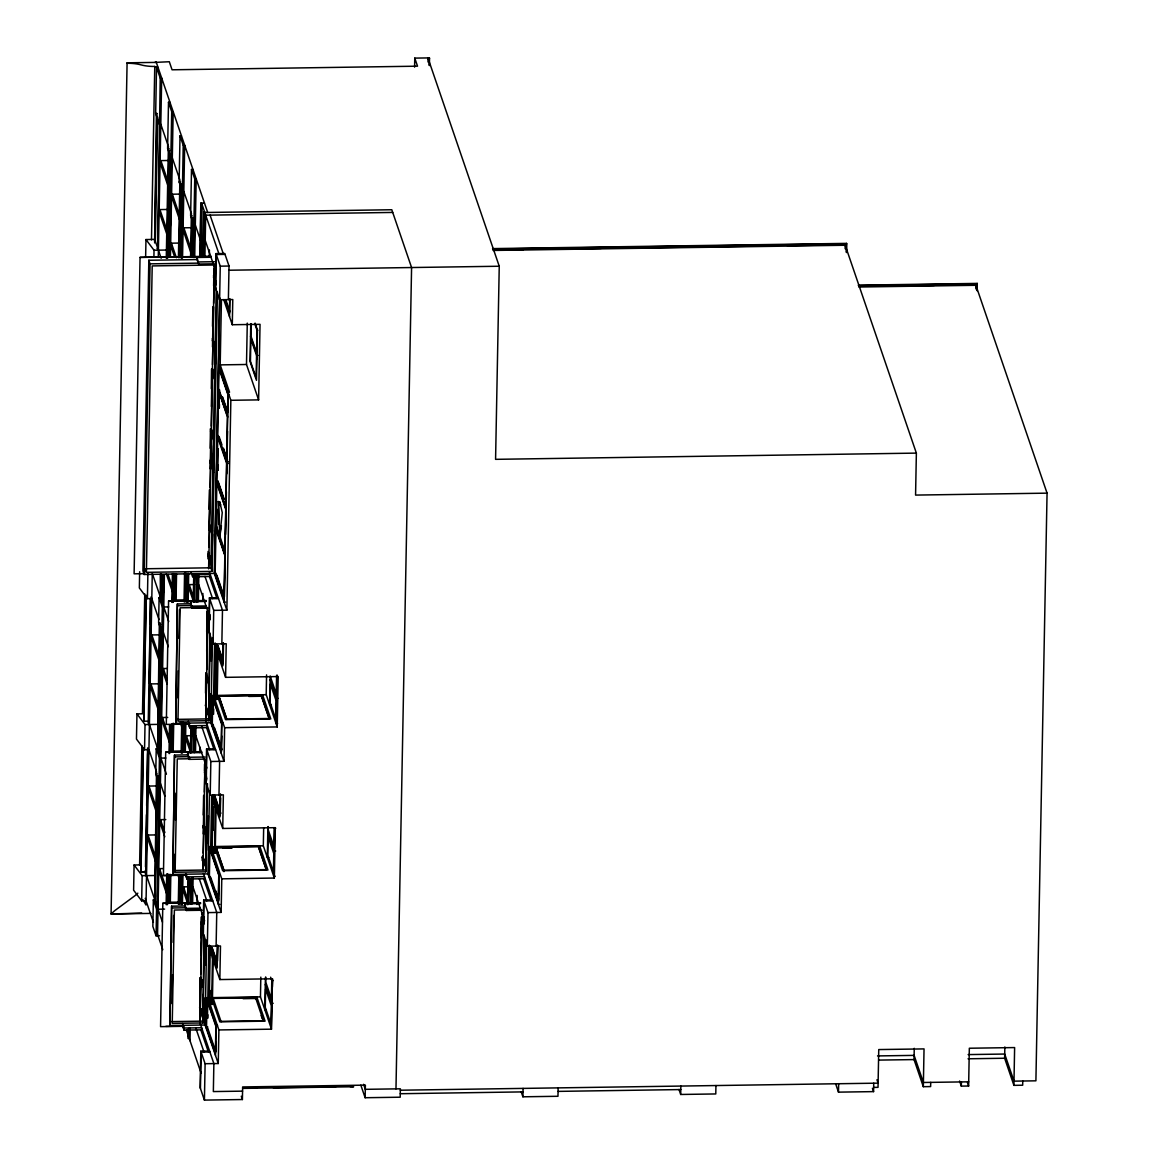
<?xml version="1.0" encoding="UTF-8"?>
<svg xmlns="http://www.w3.org/2000/svg" width="1158" height="1158" viewBox="0 0 1158 1158"><rect width="100%" height="100%" fill="white"/><g stroke="black" fill="none" stroke-linecap="round" stroke-linejoin="round"><path stroke-width="1.5" d="M156.316 62.387L127.09 62.822L111.081 913.995L150.887 913.401M144.75 573.659L134.111 573.818L140.046 257.38L211.002 256.323M141.102 864.896L134.082 864.997L133.604 890.184L141.667 900.866L146.053 900.808M143.968 713.777L136.962 713.878L136.47 739.065L144.547 749.762L148.919 749.689L156.648 772.27M139.655 571.763L139.351 587.946L147.413 598.643L151.799 598.57M145.633 257.308L145.966 239.547L154.723 239.417L161.179 258.234M197.381 259.551L148.832 260.261L142.926 570.894L144.157 574.484L214.288 573.442L219.499 298.938M144.157 574.484L150.062 263.85L148.832 260.261M139.611 864.91L141.869 745.68M142.492 713.169L144.75 593.938M151.481 239.88L154.767 66.455A18.557 5.66 1.1 0 1 141.001 64.862A18.557 5.66 1.1 0 0 127.25 63.27L127.09 62.822M145.387 872.264L140.842 871.873L143.201 747.75M146.067 596.631L143.867 721.217L148.253 721.144L148.803 692.368M217.443 291.99L212.146 571.372L146.386 572.341L152.205 265.92L214.404 264.994M141.001 872.321L143.36 748.198M143.867 721.217L146.255 595.284M168.532 146.82L160.803 124.239L159.341 124.253L155.664 113.513L156.533 67.338L157.995 67.309A2.938 0.897 1.1 0 1 154.767 66.455M141.667 900.866L142.144 875.68L134.082 864.997M144.547 749.762L145.025 724.575L136.962 713.878M147.413 598.643L147.891 573.456M153.898 257.337L154.028 250.229L145.966 239.547M154.665 242.963L156.967 117.088M157.705 117.074L155.346 241.211L154.607 241.226L156.388 113.498L157.01 115.293M148.195 749.704L145.807 875.636L147.587 747.909M151.061 598.585L148.673 724.517L150.41 598.599M160.079 124.253L157.676 250.186L160.224 78.078L156.533 67.338M145.488 866.864L146.473 814.696M146.646 805.693L147.631 753.525M148.977 683.365L149.961 631.197M150.091 624.003L150.569 598.816M146.053 866.633L146.501 843.241M147.182 807.271L147.631 783.879M149.541 683.133L149.947 661.551M150.67 623.771L151.177 596.79L158.979 619.544M158.067 233.988L157.792 248.377L157.068 248.391M158.791 196.209L159.239 172.817M159.949 135.037L160.195 122.444M158.27 257.279L161.686 78.064L160.224 78.078M155.129 834.932L148.036 835.034L147.949 839.232L155.679 861.813M156.055 785.949L148.962 786.065L148.89 790.263L156.62 812.844M159.775 683.785L150.902 683.915L150.829 688.113L158.009 709.087M158.935 634.845L151.828 634.946L151.756 639.144L159.486 661.725M167.013 209.468L159.92 209.584L159.833 213.781L167.563 236.362M167.939 160.499L160.846 160.6L160.759 164.798L168.489 187.379M154.81 899.809L153.348 899.838L152.856 926.414L156.069 935.823L159.543 935.78M164.841 796.197L160.426 783.286L158.964 783.315L155.751 773.906L156.229 748.719L157.691 748.69M160.557 597.586L159.095 597.6L158.617 622.787L161.831 632.196L163.292 632.181M180.04 180.416L172.31 157.835L170.848 157.864L167.62 148.456L168.503 102.28L169.965 102.251M156.475 773.891L154.694 901.619L155.433 901.604L157.821 775.672M159.341 622.772L157.575 750.5L158.299 750.485L160.658 626.362M160.267 574.209L160.441 599.381L161.165 599.366L161.642 574.18M166.274 258.176L168.359 148.441M154.752 903.414L157.097 775.686M157.575 750.5L160.079 622.772M160.484 601.176L160.919 574.194M166.926 258.176L168.967 150.236L169.705 150.222M167.649 258.162L169.633 153.826M156.069 935.823L156.576 909.247L153.348 899.838M158.964 783.315L159.442 758.128L156.229 748.719M161.831 632.196L162.323 607.009L159.095 597.6M170.848 157.864L171.717 111.689L168.503 102.28M159.703 783.3L157.3 909.233L159.08 781.505M159.558 756.319L161.961 630.386L160.18 758.114L160.397 750.92M163.408 592.606L163.741 574.614L163.046 606.995L163.017 574.629M169.054 256.801L170.964 156.055M169.69 256.786L171.572 157.85M157.633 896.639L158.067 873.248M158.791 835.468L159.239 812.076M161.107 713.14L161.555 689.748M162.279 651.968L162.685 630.386L168.272 646.685M170.356 226.201L170.805 202.824M171.529 165.044L171.688 156.041M157.56 934.405L164.393 574.6M170.429 256.786L173.179 111.66L171.717 111.689M163.09 868.587L159.543 868.63L159.457 872.828L167.186 895.409M165.797 819.575L160.47 819.661L160.383 823.859L164.812 836.756M167.736 717.439L162.41 717.511L162.323 721.709L169.502 742.683M166.882 668.484L163.336 668.542L163.264 672.74L167.128 684.031M178.506 243.079L171.413 243.18L171.341 247.378L174.655 257.047M179.447 194.095L172.339 194.211L172.267 198.409L179.997 220.99M183.876 1026.306L160.571 1026.654L162.829 903.298L200.479 902.733M186.742 875.187L163.437 875.535L165.695 752.179L201.564 751.658M189.623 724.068L166.303 724.416L168.576 601.06L206.225 600.51M191.548 214.013L183.804 191.432L182.356 191.461L179.128 182.052L180.011 135.877L181.473 135.848M166.13 904.644L166.723 874.058M169.01 753.525L169.546 724.734M171.876 602.406L172.426 573.63M178.419 257.597L179.852 182.038M169.647 753.511L170.197 724.734M172.528 602.406L173.063 573.615L172.672 598.802M180.474 183.833L179.07 257.597L179.432 243.194M169.777 751.716L170.139 731.928M179.635 232.396L180.489 187.422M167.519 904.615L168.098 874.044M170.414 751.701L170.935 724.72M173.251 602.392L173.801 573.601M179.808 257.583L181.198 183.818M168.909 903.254L169.459 874.478M171.789 752.15L172.296 725.154M174.655 601.031L175.162 574.05M181.169 258.017L183.225 145.286L180.011 135.877M169.56 903.254L170.11 874.464M172.426 752.135L172.976 723.359M175.307 601.016L175.813 574.035M181.82 258.017L183.196 189.651M170.298 903.24L170.834 874.464M173.164 752.121L173.714 723.345M176.03 601.016L176.552 574.021M182.544 258.002L184.687 145.257L183.225 145.286M190.94 227.706L183.847 227.808L183.775 232.005L191.504 254.586M185.642 905.976L171.616 906.193L169.994 1025.51L205.067 1025.004L206.674 940.006M188.522 754.871L174.496 755.074L172.875 874.406L207.933 873.885L209.511 790.697M191.388 603.752L177.362 603.955L175.741 723.287L210.814 722.766L212.421 637.783M169.994 1025.51L171.616 906.193M172.875 874.406L174.496 755.074M175.741 723.287L177.362 603.955M171.963 1003.61L172.513 974.819M173.121 942.438L173.642 915.457M207.456 783.662L205.791 871.815L175.104 872.264L174.8 854.286M175.451 820.11L175.958 793.114M177.767 697.767L178.289 670.786M178.897 638.405L179.447 609.615M175.104 872.264L177.261 758.939L189.883 758.751M200.841 241.168L195.311 225.043L193.849 225.057L190.636 215.649L191.504 169.473L192.966 169.459M178.289 904.051L178.839 875.274M181.155 752.946L181.734 722.36M184.035 601.827L184.571 573.036M190.578 257.018L191.359 215.634M178.94 904.051L179.476 875.26M181.806 752.932L182.472 722.346M184.672 601.813L185.222 573.036M191.229 257.004L191.982 217.429M179.664 904.036L180.214 875.26M182.53 752.917L183.123 722.346M185.41 601.813L185.946 573.022M191.953 257.004L192.706 217.414M181.039 904.47L181.574 875.694M183.934 751.556L184.484 722.78M186.771 602.247L187.321 573.456M193.314 257.438L194.732 178.882L191.504 169.473M181.676 904.47L182.313 875.68M184.585 751.556L185.135 722.766M187.422 602.232L188.045 573.456M193.965 257.423L194.587 225.043M182.414 904.456L182.964 875.68M185.309 751.542L185.859 722.766M188.146 602.232L188.696 573.442M194.703 257.423L196.194 178.868L194.732 178.882M188.797 886.782L183.471 886.854L183.398 891.052L187.813 903.964M191.663 735.663L186.351 735.735L186.264 739.933L190.679 752.845M194.544 584.544L189.217 584.631L189.13 588.829L193.56 601.726M200.595 903.66L184.802 903.891L184.773 905.99L186.308 910.477L202.085 910.246M201.709 752.57L187.683 752.787L187.639 754.886L189.174 759.359L204.952 759.127M206.327 601.436L190.549 601.668L190.505 603.767L192.04 608.24L207.818 608.008M211.118 257.25L197.092 257.452L197.048 259.551L198.583 264.038L214.36 263.807L208.729 567.304M184.064 1028.014L201.608 1027.754L201.564 1029.853L184.035 1030.113L182.544 1023.527M186.308 910.477L184.802 903.891M186.945 876.895L204.474 876.635L204.43 878.734L186.901 878.994L185.917 873.914M189.174 759.359L187.683 752.787M189.811 725.776L207.34 725.516L207.311 727.615L189.767 727.875L188.276 721.304M192.04 608.24L190.549 601.668M192.648 576.756L192.677 574.658L210.22 574.397L210.177 576.496L192.648 576.756L191.113 572.284M198.583 264.038L197.092 257.452M187.495 904.601L188.016 877.475M190.39 752.729L190.867 727.412M193.27 600.857L193.748 575.555M199.784 257.351L200.826 203.113L204.474 203.055M188.146 904.586L188.667 877.46M191.027 752.714L191.606 726.963M193.965 602.319L194.486 575.222M200.435 257.337L200.826 203.113M188.884 903.978L189.362 878.69M191.765 752.237L192.257 726.949M194.616 602.305L195.137 575.208M201.174 257.279L202.158 204.894L201.434 204.894M188.291 1029.042L188.349 1038.755L188.522 1029.723M190.665 904.297L191.142 878.98M193.545 752.425L194.023 727.108M196.397 602.363L196.903 575.251M202.954 257.047L203.808 211.842L204.546 211.827M190.925 903.153L191.403 877.851M193.806 751.296L194.283 725.979M196.657 601.234L197.135 575.917M203.215 255.904L203.808 211.842M189.029 1028.347L188.87 1037.38L201.087 1073.075M191.403 903.703L191.881 878.401M194.283 751.962L194.761 726.674M197.135 602.03L197.613 576.727M203.678 256.989L204.503 213.637M189.087 1038.046L189.261 1029.013M191.635 904.369L192.112 879.081M194.515 752.628L194.993 727.34M197.396 600.886L197.873 575.598M203.953 255.86L204.778 212.507M190.013 1040.738L190.259 1028.087M192.619 903.443L193.111 877.822M195.499 751.701L195.977 726.413M198.351 601.769L198.843 575.598M204.908 256.743L205.69 215.185L392.707 212.435M196.99 904.485L197.149 895.438M199.871 752.599L199.972 747.171M202.751 600.712L202.896 593.475M209.28 257.163L209.41 249.94M199.769 997.096L199.972 977.685M200.899 937.69L201.289 916.933M202.201 860.568L202.274 856.949M203.229 814.942L203.605 795.445M205.545 693.135L205.762 672.653M206.703 631.921L206.935 611.221M207.933 558.822L208.064 551.469M209.033 509.274L209.395 489.921M210.191 448.276L210.409 428.663M211.321 388.639L211.538 369.055M212.507 326.324L212.869 306.986M200.464 979.813L199.943 1007.46L202.621 1015.305M200.927 955.422L201.535 923.519L203.113 928.137M201.651 916.933L201.564 922.115L203.171 926.82M203.229 833.876L203.359 826.971M203.967 795.43L203.388 825.567L206.037 833.282M204.561 764.077L204.43 770.996L206.573 777.264M206.703 651.404L207.268 621.281L208.86 625.913M207.456 611.236L207.296 619.877L208.903 624.582M209.005 529.915L209.106 524.733L212.319 534.142L212.102 546.243M209.772 489.906L209.135 523.329L211.769 531.044M210.163 468.802L210.307 461.767L213.477 471.031M210.857 432.716L210.322 460.363L213.55 469.772L213.651 464.59M211.349 406.429L212.001 372.601M212.479 346.951L212.609 340.032M213.246 306.971L212.638 338.643L215.808 347.892M213.637 285.867L213.81 277.066L215.924 283.247M213.969 268.757L213.839 275.676L215.981 281.944M200.016 1022.253L200.855 977.352M200.927 973.762L201.984 918.091M202.911 869.34L203.157 856.775M203.215 853.171L204.315 795.705M204.373 792.115L204.923 763.383M205.748 720.015L206.631 673.319M206.703 669.729L207.789 612.264M208.614 568.882L208.932 552.612M209.033 547.198L210.09 491.166M210.163 487.547L211.263 429.719M211.335 426.101L212.435 368.273M212.493 364.654L213.593 306.841M213.665 303.237L214.317 268.917M200.088 1022.485L202.172 912.924M202.983 869.571L205.067 760.01M205.82 720.247L207.904 610.686M209.584 1051.044L200.812 1051.175L200.117 1087.55L204.416 1100.1L242.398 1099.535L242.644 1086.942L365.378 1085.133L365.132 1097.726L400.205 1097.205L400.364 1088.81L365.291 1089.331L363.583 1084.322M212.45 899.925L203.678 900.055L203.041 933.638L207.34 946.187L220.483 945.985L219.846 979.567L272.448 978.8L271.493 1029.172L218.891 1029.94L207.847 997.689L208.802 947.316L219.846 979.567M215.316 748.821L206.558 748.951L205.921 782.519L210.206 795.068L223.364 794.88L222.727 828.462L275.315 827.68L274.359 878.053L221.771 878.835L210.727 846.57L211.682 796.197L222.727 828.462M218.196 597.702L209.424 597.832L208.787 631.414L213.086 643.949L226.23 643.761L225.593 677.343L278.195 676.562L277.24 726.934L224.638 727.716L213.593 695.451L214.548 645.078L225.593 677.343M228.387 299.618L229.023 266.036L224.724 253.486L215.967 253.616L215.316 287.198L219.615 299.748L232.772 299.546L232.295 324.732L260.043 324.327L258.61 399.886L230.847 400.292L218.732 364.9L246.495 364.495L258.61 399.886M200.435 1088.448L201.116 1052.072L209.887 1051.942M203.359 934.535L203.996 900.953L212.754 900.823M206.225 783.416L206.862 749.834L215.62 749.704M209.091 632.311L209.728 598.729L218.5 598.599M215.634 288.096L216.271 254.514L225.028 254.384M201.463 909.652L174.38 910.043L172.238 1023.383L202.911 1022.934L203.938 934.781M204.141 923.997L204.286 916.803M205.791 871.815L206.819 783.676M207.195 607.414L180.127 607.82L177.97 721.159L208.657 720.696L209.685 632.558M209.916 619.964L210.018 614.565M212.146 571.372L210.915 567.796L216.213 288.4M203.215 994.404L202.795 1016.883L199.567 1007.474M205.965 850.204L206.225 836.38L202.997 826.971M209.019 688.721L208.527 714.645L205.313 705.236M211.726 546.243L211.957 534.142L209.28 526.311M213.637 445.584L213.188 469.786L209.96 460.377M215.2 363.279L215.475 349.455L212.247 340.047M202.911 1022.934L204.561 936.576M208.657 720.696L210.293 634.352M211.885 546.692L212.117 534.591M213.333 470.235L213.665 452.952M215.359 363.728L215.62 349.904M206.327 850.204L206.587 836.38M208.932 712.908L209.033 707.726M215.576 363.265L215.837 349.441M206.471 850.652L206.703 838.551M212.247 546.692L212.479 534.591M215.721 363.713L215.953 351.627M204.387 1017.896L204.749 998.891M205.545 956.899L205.82 942.728M207.847 835.917L208.223 816.419M210.163 713.936L210.524 694.93M211.321 652.895L211.523 642.256M204.937 997.892L204.459 1023.209L218.254 1063.522L205.111 1063.724L200.812 1051.175M205.559 965.338L205.965 943.64M207.875 843.154L208.382 816.028M210.713 693.845L210.191 720.971L224.001 761.298L210.843 761.486L206.558 748.951M211.321 661.305L211.711 641.416M204.416 1100.1L205.111 1063.724M207.34 946.187L207.977 912.605L203.678 900.055M210.206 795.068L210.843 761.486M213.086 643.949L213.723 610.367L209.424 597.832M219.615 299.748L220.252 266.166L215.967 253.616M205.994 1027.682L206.558 997.603L216.257 1026.321M219.846 297.896L214.592 574.339L226.867 610.179L213.723 610.367M207.05 999.441L206.529 1026.726L215.156 1051.927M209.887 850.03L209.41 875.607L218.037 900.808M217.718 438.042L216.893 481.033L225.521 506.234M219.021 369.445L218.645 388.683L227.272 413.884M207.427 1018.186L207.789 999.441M213.202 714.254L213.521 697.203M217.096 509.288L216.749 527.194L225.376 552.395M217.834 470.278L218.24 448.783M219.007 407.978L219.354 390.072M207.789 1018.186L207.861 1014.77M213.564 714.254L213.665 709.13M218.196 470.264L218.297 464.894M219.383 407.978L219.441 404.388M221.424 300.11L220.194 364.886L229.559 392.215L228.097 392.229L224.102 602.117L225.564 602.088M210.206 950.892L209.308 997.66L211.61 1004.391L212.348 1004.377L213.231 957.608M213.101 797.978L212.189 846.556L214.491 853.272L215.214 853.258L216.068 808.284M215.981 646.859L215.055 695.437L216.43 699.461L217.168 699.461L218.051 652.678M210.047 997.66L210.177 990.466M213.217 830.344L213.665 806.967M215.779 695.422L215.953 686.433M216.43 699.461L217.328 652.692M211.48 999.036L211.509 997.631L260.449 996.908L271.493 1029.172M211.61 1004.391L212.507 957.608M214.491 853.272L215.402 804.694M221.41 525.718L219.586 538.152L222.264 512.618L219.846 502.167L220.396 505.438M213.086 999.455L213.115 998.066L255.484 997.429L263.459 1021.081M215.967 848.351L215.996 846.947L258.364 846.324L266.34 869.615L223.972 870.237L215.996 846.947M218.833 697.232L218.862 695.828L261.23 695.205L269.206 718.496L226.838 719.118L218.862 695.828M216.112 946.057L216.749 912.475L203.446 873.653M218.978 794.938L219.615 761.356L205.892 721.289M221.844 643.819L222.481 610.237L209.337 571.835M208.151 999.426L206.689 999.455L215.895 1026.335L215.374 1053.621L206.167 1026.741L207.629 1026.712M217.414 945.695L217.038 966.163L210.134 945.999M220.295 794.576L219.904 815.044L213 794.895M213.883 697.203L212.421 697.217L221.627 724.097L221.106 751.383L211.914 724.503L213.362 724.488M223.161 643.472L222.77 663.925L215.866 643.776M217.386 436.262L226.577 463.142L225.738 507.913L216.532 481.033M218.688 367.694L227.88 394.574L227.489 415.563L218.283 388.683M229.689 299.43L229.429 313.427L224.826 299.98M215.504 1055.459L216.068 1025.38L217.53 1025.351M217.588 945L217.154 968.016L209.323 945.131M218.934 874.261L218.37 904.34L219.832 904.326M220.469 793.896L220.034 816.897L212.754 795.647M221.236 753.236L221.815 723.142L212.305 695.365L211.726 725.458L213.188 725.429M223.335 642.777L222.901 665.778L215.07 642.907M229.53 316.67L229.863 298.677M215.764 1051.898L215.967 1041.679M217.487 961.039L217.791 945.695M218.645 900.794L219.123 875.202L209.424 846.484L208.86 876.577L210.322 876.548M220.585 797.992L220.266 815.044L213.362 794.88M221.771 736.025L221.482 751.383L212.276 724.503L212.797 697.217L221.989 724.097M223.262 657.107L223.523 643.457M224.42 596.674L225.202 555.493L215.996 528.613L215.142 573.384L224.348 600.264M225.593 534.388L226.071 509.317L216.864 482.437L216.025 527.208L225.217 554.089M226.128 506.118L226.403 491.788M226.751 473.883L226.954 463.142L217.414 434.858M227.561 431.297L226.982 461.738L217.776 434.858L218.63 390.087L227.822 416.967M227.923 412.06L228.256 394.574L219.629 369.373M218.254 1063.522L218.891 1029.94M207.977 912.605L221.135 912.403L221.771 878.835M224.001 761.298L224.638 727.716M226.867 610.179L230.847 400.292M223.943 871.641L223.972 870.237M246.495 364.495L247.276 323.111M250.75 323.748L250.041 361.528L256.483 380.345L257.438 329.972L255.093 323.125M251.156 324.008L250.924 336.066L256.598 352.64L257.018 330.247L254.746 323.618M256.54 355.434L256.121 377.826L250.446 361.253L250.866 338.86L256.54 355.434L258.002 355.419M257.206 358.879L257.279 355.434M255.469 998.833L255.484 997.429M261.201 696.609L261.23 695.205M260.449 996.908L260.825 977.12M274.359 878.053L263.315 845.789L263.662 827.811M277.24 726.934L266.195 694.684L266.572 674.897M270.19 675.982L269.64 704.759L271.102 704.744M267.889 826.855L267.31 857.441L268.772 857.427M265.443 977.294L264.82 1009.675L266.282 1009.66M268.294 826.566L268.236 829.881L273.91 846.455L274.258 828.26L275.72 828.245M265.848 977.149L265.747 982.114L271.421 998.688L271.768 980.508L270.639 977.193M276.588 675.577L276.241 693.772L270.567 677.198M277.008 674.998L276.082 723.576L277.544 723.547M277.196 682.178L277.327 675.577M274.678 827.68L273.751 876.259L275.213 876.244M271.262 1028.492L272.448 978.8M274.866 834.875L274.982 828.26M272.376 987.108L272.506 980.493M414.593 67.135L414.767 58.117L429.386 57.9L429.401 65.586M395.978 1088.882L411.582 267.527L391.795 209.743L204.04 212.522M428.011 61.982L428.069 58.363L429.531 58.349M429.242 65.138L429.386 57.9M427.924 57.914L499.243 266.239L495.581 459.335L916.369 453.111L915.573 495.088L1047.064 493.149L1035.903 1080.819L1013.988 1081.152L1004.71 1054.041L968.131 1054.591M558.127 1087.883L557.968 1096.279L522.909 1096.8L523.069 1088.404M715.933 1085.553L715.774 1093.948L680.701 1094.469L680.861 1086.074M845.137 248.738L845.195 245.25L493.033 250.446M846.368 252.126L846.527 243.383L492.555 248.608M846.512 252.574L846.527 243.383M873.725 1083.222L873.566 1091.618L838.493 1092.139L838.653 1083.743M930.714 1082.383L930.627 1086.58L923.317 1086.682L914.038 1059.584L914.255 1048.308M923.317 1086.682L924.041 1048.902L878.748 1049.568L878.025 1087.348L873.653 1087.42M975.832 288.878L975.905 285.288L858.816 287.01M1022.76 1081.022L1022.673 1085.22L1013.916 1085.35L1014.625 1047.57L969.333 1048.236L968.624 1086.016L961.314 1086.117L961.386 1081.919M977.106 290.412L977.236 283.406L858.339 285.172M977.251 290.861L977.236 283.406M1013.916 1085.35L1004.637 1058.238L1004.84 1046.977M218.674 524.458L218.457 501.53L219.774 538.152M220.208 505.438L220.642 504.483M155.664 113.513L157.126 113.484M167.62 148.456L169.082 148.427M179.128 182.052L180.59 182.023M190.636 215.649L192.098 215.634M154.028 250.229L166.636 250.041M492.715 249.057L846.686 243.831M494.683 249.969L523.575 249.549M552.482 249.115L601.234 248.405M631.935 247.942L680.701 247.233M709.593 246.799L758.36 246.075M787.252 245.655L837.813 244.903M211.089 256.555L140.046 257.38M198.626 261.94L214.404 261.708M150.062 263.85L198.611 263.127M220.252 266.166L229.023 266.036M228.937 270.234L499.243 266.239M858.498 285.621L977.381 283.855M885.682 286.171L934.318 285.447M963.138 285.013L975.745 284.839L1047.064 493.149M257.018 330.247L257.756 330.247M219.716 390.072L218.254 390.087L227.46 416.967L226.606 461.738L228.068 461.724M227.88 394.574L229.342 394.56M226.577 463.142L228.039 463.128M226.736 463.591L228.198 463.562M216.358 481.989L217.805 481.974M217.111 527.194L215.649 527.208L224.855 554.089L225.709 509.317L216.503 482.437M210.915 567.796L145.17 568.766L146.386 572.341M216.242 573.369L214.78 573.384L223.986 600.264L224.826 555.493L215.634 528.613M176.783 600.003L183.876 599.887M206.298 600.727L168.576 601.06M162.438 605.214L163.162 605.2M177.97 605.75L191.996 605.547M192.083 606.141L206.11 605.938M162.323 607.009L168.706 606.922M159.963 624.567L160.687 624.553M213.593 695.451L216.025 695.422M266.195 694.684L217.241 695.408L225.521 719.596L270.827 718.93L262.533 694.728M248.854 696.436L261.216 696.248M278.021 698.361L276.559 698.39L270.118 679.572M177.362 719.364L208.035 718.901M148.065 722.722L148.789 722.708M221.815 723.142L223.262 723.128M145.025 724.575L157.618 724.387M171.616 724.112L189.536 723.851M221.627 724.097L223.089 724.083M173.917 751.122L181.01 751.006M201.637 751.875L165.695 752.179M175.104 756.869L189.13 756.652M189.217 757.26L204.995 757.028M159.442 758.128L165.84 758.027M155.751 773.906L157.213 773.877M214.375 846.512L263.315 845.789M215.967 847.989L231.861 847.757M223.031 848.235L231.846 848.105M275.691 851.058L274.229 851.072L267.788 832.255M174.496 870.483L205.169 870.02M140.842 871.873L145.228 871.815M145.184 873.841L145.922 873.827M142.144 875.68L154.752 875.506M186.67 874.97L163.437 875.535M171.037 902.227L178.144 902.125M200.566 902.965L162.829 903.298M156.692 907.438L157.43 907.423M172.238 907.988L186.264 907.771M186.337 908.379L200.363 908.176M156.576 909.247L164.61 909.117M141.681 913.083L111.081 913.995A36.665 10.625 -46.2 0 1 114.859 910.564L135.312 895.438A36.665 10.625 -46.2 0 0 137.831 893.18M271.768 980.508L273.23 980.479M207.847 997.689L210.293 997.646M213.115 998.413L255.484 997.791M243.108 998.674L255.469 998.485M273.201 1003.291L271.739 1003.306L265.298 984.488M171.616 1021.588L202.303 1021.139M221.091 1021.356L263.459 1020.734M165.869 1026.35L183.804 1026.089M215.895 1026.335L217.357 1026.306M877.547 1055.922L914.125 1055.387L923.404 1082.484L968.696 1081.818M879.197 1060.091L914.038 1059.584M968.045 1058.788L1004.637 1058.238M242.905 1088.158L257.192 1087.941M273.259 1087.709L335.762 1086.783M350.049 1086.58L353.697 1086.754L242.977 1088.39M242.572 1091.14L213.347 1091.574L213.868 1063.594L200.16 1023.513M400.335 1090.214L878.111 1083.15L876.953 1079.763M400.263 1093.717L522.996 1091.893M558.069 1091.386L680.803 1089.562M218.269 501.53L220.034 502.152M142.97 899.766L145.98 905.006L152.277 573.384L168.75 621.499M845.05 244.801L916.369 453.111M967.451 1082.629L968.624 1086.016M959.577 1081.036L961.314 1086.117M872.423 1088.288L873.566 1091.618M835.656 1083.816L838.493 1092.139M414.767 58.117L417.531 66.18L172.064 69.798L169.314 61.736L154.854 62.402M678.993 1089.475L680.701 1094.469M521.201 1091.806L522.909 1096.8M210.076 215.127L223.48 254.282M250.519 336.341L256.96 355.159M156.156 61.939L207.687 212.464M201.55 203.099L219.094 254.34M225.926 299.965L229.95 311.734M205.212 240.372L215.706 271.015M225.188 299.98L229.212 311.734M223.682 299.589L232.295 324.732M213.463 275.676L216.155 283.522M213.448 277.08L216.083 284.796M160.846 160.6L168.576 183.181M172.339 194.211L180.083 216.792M183.847 227.808L191.577 250.389M214.433 341.711L216.01 346.343M212.276 338.643L215.967 349.441M159.92 209.584L167.085 230.543M171.413 243.18L176.392 257.698M222.626 397.064L227.793 412.19M212.782 369.402L214.939 375.684M222.264 397.078L227.431 412.19M212.059 369.416L214.737 377.262M211.682 369.431L214.91 378.84M212.551 372.355L214.664 378.536M211.668 370.821L214.838 380.085M223.465 448.276L227.504 460.044M219.079 436.523L221.96 444.933M223.103 448.291L227.706 461.724M211.639 429.575L213.752 435.741M210.915 429.589L213.55 437.304M210.553 429.589L213.723 438.853M211.422 432.556L213.564 438.824M210.524 430.993L213.738 440.402M211.596 461.926L213.738 468.194M217.993 481.019L224.319 499.489M217.632 481.019L223.957 499.503M209.931 461.767L213.637 472.58M211.451 527.947L212.507 531.044M208.773 523.344L212.464 534.142M269.206 718.843L261.23 695.553L218.848 696.175L226.823 719.48M216.807 575.048L224.29 596.891M209.815 555.681L211.422 560.385M216.445 575.048L223.928 596.891M208.541 554.117L211.234 561.963M208.179 554.117L211.407 563.526M208.006 555.073L211.378 564.93M209.366 576.366L216.951 598.498M204.98 576.423L212.565 598.556M198.684 584.587L210.336 618.633M217.907 645.426L223.089 660.552M217.545 645.44L222.712 660.552M216.228 643.761L222.568 662.246M206.935 619.892L209.077 626.16M206.906 621.281L209.019 627.462M360.847 1085.176L365.132 1097.726M189.217 584.631L194.182 599.135M208.049 677.531L209.106 680.615M206.269 674.448L208.382 680.629M205.892 674.463L209.062 683.712L206.24 675.852L205.675 705.236L208.368 713.067M205.863 675.852L209.091 685.261M168.04 574.469L173.005 588.973M259.667 845.847L267.947 870.034L222.654 870.715L214.925 848.134M166.303 573.818L172.933 593.171M266.326 869.962L258.35 846.672L215.981 847.294L223.957 870.584M214.519 727.846L222.003 749.675M213 724.488L221.627 749.689M205.69 707.827L209.062 717.685M206.5 727.47L214.071 749.602M201.535 725.834L209.685 749.675M195.803 735.706L206.877 768.043M214.462 794.866L220.787 813.35M214.1 794.866L220.425 813.35M188.233 723.403L189.767 727.875M204.604 772.574L206.746 778.842M204.401 772.4L206.515 778.567M204.561 773.949L206.674 780.116M151.828 634.946L159.008 655.906M163.336 668.542L167.201 679.833M186.351 735.735L190.766 748.647M180.286 722.462L182.486 728.918M212.913 846.541L215.214 853.258M205.009 827.087L206.602 831.719M204.648 827.101L206.761 833.268M203.026 825.567L206.732 836.38M209.555 848.336L218.761 875.216L218.24 902.502L209.033 875.622M150.902 683.915L158.081 704.889M162.41 717.511L169.589 738.486M256.801 996.966L265.081 1021.153L219.788 1021.834L211.509 997.631M261.158 1015.479L262.301 1018.808M215.678 890.719L218.558 899.115M204.619 859.482L205.69 862.609M210.713 877.286L218.182 899.129M202.809 856.355L205.487 864.186M202.447 856.355L205.661 865.764M202.259 857.311L205.632 867.168M207.832 873.581L221.135 912.403M203.634 878.589L211.205 900.721M149.396 724.503L160.369 756.536M160.904 758.099L166.434 774.239M199.248 878.661L206.819 900.794M192.937 886.825L204.59 920.871M212.16 947.664L217.342 962.776M211.798 947.664L216.98 962.79M210.495 945.999L216.821 964.484M185.367 874.507L186.901 878.994M201.188 922.115L203.345 928.398M201.174 923.519L203.287 929.686M148.962 786.065L156.692 808.646M160.47 819.661L164.885 832.559M183.471 886.854L188.45 901.373M177.97 875.202L179.07 878.43M213.115 998.066L221.091 1021.703M210.626 999.34L212.348 1004.377M202.303 979.755L203.359 982.838M201.043 978.22L202.636 982.852M241.269 1096.206L242.398 1099.535M200.681 978.235L203.33 985.95M200.131 978.09L203.345 987.499M148.036 835.034L155.765 857.615M159.543 868.63L167.273 891.211M201.564 1009.023L203.186 1013.728M201.203 1009.023L203.345 1015.291M207.268 1026.726L214.737 1048.555M199.958 1010.065L203.33 1019.923M200.754 1029.708L208.339 1051.84M144.953 871.019L162.453 922.13M195.789 1028.072L203.953 1051.898M145.213 898.362L153.421 922.318M156.938 932.581L162.786 949.676M186.409 1030.2L188.551 1036.482M182.501 1025.626L184.035 1030.113M167.36 874.044L166.781 904.63L167.447 874.044M270.436 684.19L270.089 702.385L275.763 718.959L276.111 700.764L270.436 684.19M268.106 836.872L267.759 855.067L273.433 871.641L273.78 853.446L268.106 836.872M265.616 989.106L265.269 1007.301L270.943 1023.875L271.29 1005.694L265.616 989.106"/></g></svg>
